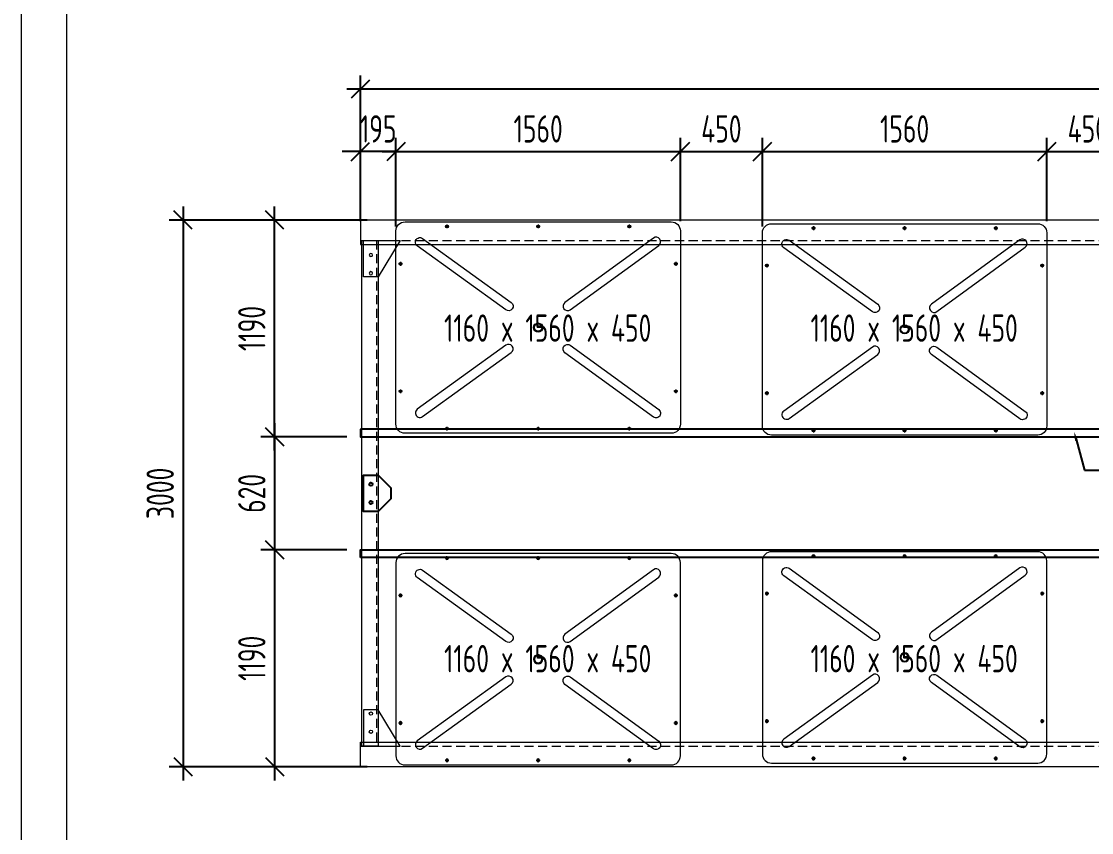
# Model space of a CAD drawing. Header units: millimetres. Extents: x 4 to 2106212, y -117026 to 198097.
# Drawn here: x 1991347 to 1997217, y 179719 to 184170 of the extents above; entities that cross this region are included whole.
import ezdxf
from ezdxf import colors
from ezdxf.entities.mleader import LeaderData, LeaderLine
from ezdxf.math import Vec2, Vec3

# ---------------------------------------------------------------- set-up
doc = ezdxf.new("R2010")
doc.units = ezdxf.units.MM
doc.linetypes.add('CENTER', pattern=[0.6, 0.375, -0.075, 0.075, -0.075])
doc.linetypes.add('DASHED', pattern=[0.75, 0.5, -0.25])
for name, color, linetype, lineweight in [('dim', 6, 'Continuous', 13), ('加强板', 140, 'Continuous', 18), ('图框', 7, 'Continuous', 13), ('文本', 3, 'Continuous', 13), ('浮箱', 160, 'Continuous', 20), ('铝型材', 7, 'Continuous', 13)]:
    doc.layers.add(name, color=color, linetype=linetype, lineweight=lineweight)
doc.layers.add('卡槽', color=242, linetype='Continuous')
doc.layers.add('标注', color=9, linetype='Continuous')
doc.styles.add('Arial', font='arial.ttf')
doc.styles.add('hztxt', font='ros1.shx', dxfattribs={"width": 0.8, "bigfont": 'hztxt.shx'})
doc.dimstyles.new('DIM-50', dxfattribs={"dimscale": 50, "dimtxt": 3, "dimasz": 2, "dimexe": 1.5, "dimexo": 1.5, "dimgap": 1, "dimtad": 1, "dimdec": 1, "dimdsep": 46, "dimtxsty": 'hztxt', "dimblk": 'OBLIQUE', "dimcen": 0, "dimdle": 1.5, "dimclrd": 9, "dimclre": 9, "dimclrt": 2, "dimadec": 1, "dimazin": 0, "dimtfac": 1, "dimtdec": 1, "dimtix": 1, "dimtmove": 2, "dimatfit": 3, "dimldrblk": 'OBLIQUE', "dimfxl": 15, "dimtolj": 1, "dimtzin": 0, "dimarcsym": 1})

# ---------------------------------------------------------------- blocks, each defined once
blk = doc.blocks.new('GW-TK')
at = {"layer": '图框'}
for points in [[(927183.55, 464715.01), (927603.55, 464715.01), (927603.55, 464418.01), (927183.55, 464418.01)], [(927188.55, 464710.01), (927598.55, 464710.01), (927598.55, 464423.01), (927188.55, 464423.01)]]:
    blk.add_lwpolyline(points, close=True, dxfattribs=at)
blk = doc.blocks.new('_Oblique')
at = {"color": 0, "linetype": 'ByBlock', "lineweight": -2}
blk.add_line((-0.5, -0.5), (0.5, 0.5), dxfattribs=at)
blk = doc.blocks.new('*D2912')
at = {"layer": 'Defpoints', "color": 0, "transparency": 16777216}
for p in [(1993206, 183798), (1993206, 183080, 0), (2005206, 183080)]:
    blk.add_point(p, dxfattribs=at)
at = {"layer": '标注', "color": 9, "lineweight": -2, "transparency": 16777216}
for p, q in [((1993206, 183155), (1993206, 183873)), ((2005206, 183155), (2005206, 183873)), ((2005281, 183798), (1993131, 183798))]:
    blk.add_line(p, q, dxfattribs=at)
at = {"layer": '标注', "color": 9, "lineweight": -2, "transparency": 16777216, "xscale": 100, "yscale": 100, "zscale": 100, "rotation": 180}
blk.add_blockref('_Oblique', (1993206, 183798), dxfattribs=at)
at = {"layer": '标注', "color": 9, "lineweight": -2, "transparency": 16777216, "xscale": 100, "yscale": 100, "zscale": 100}
blk.add_blockref('_Oblique', (2005206, 183798), dxfattribs=at)
at = {"layer": '标注', "color": 2, "transparency": 16777216, "insert": (1999206, 183923), "char_height": 150, "attachment_point": 5, "style": 'hztxt'}
blk.add_mtext('\\A1;12000', dxfattribs=at)
blk = doc.blocks.new('*D2913')
at = {"layer": 'Defpoints', "color": 0, "transparency": 16777216}
for p in [(1993206, 183455.1), (1993206, 182998, 0), (1993401, 182969, 0)]:
    blk.add_point(p, dxfattribs=at)
at = {"layer": '标注', "color": 9, "lineweight": -2, "transparency": 16777216}
for p, q in [((1993206, 183073), (1993206, 183530.1)), ((1993401, 183044), (1993401, 183530.1)), ((1993206, 183455.1), (1993106, 183455.1)), ((1993401, 183455.1), (1993206, 183455.1)), ((1993401, 183455.1), (1993501, 183455.1))]:
    blk.add_line(p, q, dxfattribs=at)
at = {"layer": '标注', "color": 9, "lineweight": -2, "transparency": 16777216, "xscale": 100, "yscale": 100, "zscale": 100}
blk.add_blockref('_Oblique', (1993206, 183455.1), dxfattribs=at)
at = {"layer": '标注', "color": 9, "lineweight": -2, "transparency": 16777216, "xscale": 100, "yscale": 100, "zscale": 100, "rotation": 180}
blk.add_blockref('_Oblique', (1993401, 183455.1), dxfattribs=at)
at = {"layer": '标注', "color": 2, "transparency": 16777216, "insert": (1993303.5, 183580.1), "char_height": 150, "attachment_point": 5, "style": 'hztxt'}
blk.add_mtext('\\A1;195', dxfattribs=at)
blk = doc.blocks.new('*D2914')
at = {"layer": 'Defpoints', "color": 0, "transparency": 16777216}
for p in [(1994961, 183455.1), (1993401, 182969, 0), (1994961, 182998, 0)]:
    blk.add_point(p, dxfattribs=at)
at = {"layer": '标注', "color": 9, "lineweight": -2, "transparency": 16777216}
for p, q in [((1993401, 183044), (1993401, 183530.1)), ((1994961, 183073), (1994961, 183530.1)), ((1993326, 183455.1), (1995036, 183455.1))]:
    blk.add_line(p, q, dxfattribs=at)
at = {"layer": '标注', "color": 9, "lineweight": -2, "transparency": 16777216, "xscale": 100, "yscale": 100, "zscale": 100, "rotation": 180}
blk.add_blockref('_Oblique', (1993401, 183455.1), dxfattribs=at)
at = {"layer": '标注', "color": 9, "lineweight": -2, "transparency": 16777216, "xscale": 100, "yscale": 100, "zscale": 100}
blk.add_blockref('_Oblique', (1994961, 183455.1), dxfattribs=at)
at = {"layer": '标注', "color": 2, "transparency": 16777216, "insert": (1994181, 183580.1), "char_height": 150, "attachment_point": 5, "style": 'hztxt'}
blk.add_mtext('\\A1;1560', dxfattribs=at)
blk = doc.blocks.new('*D2915')
at = {"layer": 'Defpoints', "color": 0, "transparency": 16777216}
for p in [(1995411, 183455.1), (1994961, 182998, 0), (1995411, 182969, 0)]:
    blk.add_point(p, dxfattribs=at)
at = {"layer": '标注', "color": 9, "lineweight": -2, "transparency": 16777216}
for p, q in [((1994961, 183073), (1994961, 183530.1)), ((1995411, 183044), (1995411, 183530.1)), ((1994886, 183455.1), (1995486, 183455.1))]:
    blk.add_line(p, q, dxfattribs=at)
at = {"layer": '标注', "color": 9, "lineweight": -2, "transparency": 16777216, "xscale": 100, "yscale": 100, "zscale": 100, "rotation": 180}
blk.add_blockref('_Oblique', (1994961, 183455.1), dxfattribs=at)
at = {"layer": '标注', "color": 9, "lineweight": -2, "transparency": 16777216, "xscale": 100, "yscale": 100, "zscale": 100}
blk.add_blockref('_Oblique', (1995411, 183455.1), dxfattribs=at)
at = {"layer": '标注', "color": 2, "transparency": 16777216, "insert": (1995186, 183580.1), "char_height": 150, "attachment_point": 5, "style": 'hztxt'}
blk.add_mtext('\\A1;450', dxfattribs=at)
blk = doc.blocks.new('*D2916')
at = {"layer": 'Defpoints', "color": 0, "transparency": 16777216}
for p in [(1996971, 183455.1), (1995411, 182969, 0), (1996971, 182998, 0)]:
    blk.add_point(p, dxfattribs=at)
at = {"layer": '标注', "color": 9, "lineweight": -2, "transparency": 16777216}
for p, q in [((1995411, 183044), (1995411, 183530.1)), ((1996971, 183073), (1996971, 183530.1)), ((1995336, 183455.1), (1997046, 183455.1))]:
    blk.add_line(p, q, dxfattribs=at)
at = {"layer": '标注', "color": 9, "lineweight": -2, "transparency": 16777216, "xscale": 100, "yscale": 100, "zscale": 100, "rotation": 180}
blk.add_blockref('_Oblique', (1995411, 183455.1), dxfattribs=at)
at = {"layer": '标注', "color": 9, "lineweight": -2, "transparency": 16777216, "xscale": 100, "yscale": 100, "zscale": 100}
blk.add_blockref('_Oblique', (1996971, 183455.1), dxfattribs=at)
at = {"layer": '标注', "color": 2, "transparency": 16777216, "insert": (1996191, 183580.1), "char_height": 150, "attachment_point": 5, "style": 'hztxt'}
blk.add_mtext('\\A1;1560', dxfattribs=at)
blk = doc.blocks.new('*D2917')
at = {"layer": 'Defpoints', "color": 0, "transparency": 16777216}
for p in [(1997421, 183455.1), (1996971, 182998, 0), (1997421, 182969, 0)]:
    blk.add_point(p, dxfattribs=at)
at = {"layer": '标注', "color": 9, "lineweight": -2, "transparency": 16777216}
for p, q in [((1996971, 183073), (1996971, 183530.1)), ((1997421, 183044), (1997421, 183530.1)), ((1996896, 183455.1), (1997496, 183455.1))]:
    blk.add_line(p, q, dxfattribs=at)
at = {"layer": '标注', "color": 9, "lineweight": -2, "transparency": 16777216, "xscale": 100, "yscale": 100, "zscale": 100, "rotation": 180}
blk.add_blockref('_Oblique', (1996971, 183455.1), dxfattribs=at)
at = {"layer": '标注', "color": 9, "lineweight": -2, "transparency": 16777216, "xscale": 100, "yscale": 100, "zscale": 100}
blk.add_blockref('_Oblique', (1997421, 183455.1), dxfattribs=at)
at = {"layer": '标注', "color": 2, "transparency": 16777216, "insert": (1997196, 183580.1), "char_height": 150, "attachment_point": 5, "style": 'hztxt'}
blk.add_mtext('\\A1;450', dxfattribs=at)
blk = doc.blocks.new('FX')
at = {"layer": '浮箱', "color": 5, "linetype": 'Continuous'}
for p, q in [((1949463, 183145.6, 0), (1950923, 183145.6, 0)), ((1949413, 182035.6, 0), (1949413, 183095.6, 0)), ((1950973, 183095.6, 0), (1950973, 182035.6, 0)), ((1950923, 181985.6, 0), (1949463, 181985.6, 0))]:
    blk.add_line(p, q, dxfattribs=at)
at = {"layer": '浮箱', "linetype": 'Continuous'}
for p, q in [((1950793.9, 183145.7, 0), (1950793.9, 183145.6, 0)), ((1950798.7, 183145.6, 0), (1950798.7, 183145.7, 0)), ((1950798.8, 183145.6, 0), (1950798.8, 183145.7, 0)), ((1950799, 183145.6, 0), (1950799, 183145.7, 0)), ((1950799.6, 183145.7, 0), (1950799.6, 183145.6, 0)), ((1950799.7, 183145.7, 0), (1950799.7, 183145.6, 0)), ((1950800, 183145.7, 0), (1950800, 183145.6, 0)), ((1950805.4, 183145.6, 0), (1950805.4, 183145.7, 0)), ((1949413, 182978.1, 0), (1949412.8, 182978.1, 0)), ((1949412.9, 182972.6, 0), (1949413, 182972.6, 0)), ((1949412.9, 182972.3, 0), (1949413, 182972.3, 0)), ((1949412.9, 182972.3, 0), (1949413, 182972.3, 0)), ((1949413, 182971.6, 0), (1949412.9, 182971.6, 0)), ((1949413, 182971.4, 0), (1949412.9, 182971.4, 0)), ((1949413, 182971.3, 0), (1949412.9, 182971.3, 0)), ((1949412.9, 182966.5, 0), (1949413, 182966.5, 0))]:
    blk.add_line(p, q, dxfattribs=at)
at = {"layer": '浮箱', "color": 1, "linetype": 'CENTER', "ltscale": 9.652}
for p, q in [((1949703.4, 183120.6, 0), (1949682.5, 183120.6, 0)), ((1949693, 183131, 0), (1949693, 183110.1, 0)), ((1950203.4, 183120.6, 0), (1950182.5, 183120.6, 0)), ((1950193, 183131, 0), (1950193, 183110.1, 0)), ((1950703.4, 183120.6, 0), (1950682.5, 183120.6, 0)), ((1950693, 183131, 0), (1950693, 183110.1, 0)), ((1949448.4, 182915.6, 0), (1949427.5, 182915.6, 0)), ((1949438, 182926, 0), (1949438, 182905.1, 0)), ((1950958.4, 182915.6, 0), (1950937.5, 182915.6, 0)), ((1950948, 182926, 0), (1950948, 182905.1, 0)), ((1949448.4, 182215.6, 0), (1949427.5, 182215.6, 0)), ((1949438, 182226, 0), (1949438, 182205.1, 0)), ((1950958.4, 182215.6, 0), (1950937.5, 182215.6, 0)), ((1950948, 182226, 0), (1950948, 182205.1, 0)), ((1949703.4, 182010.6, 0), (1949682.5, 182010.6, 0)), ((1949693, 182021, 0), (1949693, 182000.1, 0)), ((1950203.4, 182010.6, 0), (1950182.5, 182010.6, 0)), ((1950193, 182021, 0), (1950193, 182000.1, 0)), ((1950703.4, 182010.6, 0), (1950682.5, 182010.6, 0)), ((1950693, 182021, 0), (1950693, 182000.1, 0))]:
    blk.add_line(p, q, dxfattribs=at)
at = {"layer": '浮箱', "color": 5, "linetype": 'Continuous', "elevation": 0}
for points in [[(1949529.9, 183013.8, -1), (1949559.2, 183054.4), (1950045.5, 182703, -0.999989), (1950016.2, 182662.5), (1949529.9, 183013.8)], [(1950854.5, 183016.1, 1), (1950825.1, 183056.6), (1950340, 182703.5, 0.999989), (1950369.4, 182663.1), (1950854.5, 183016.1)], [(1949529.9, 182117.3, 1), (1949559.2, 182076.8), (1950045.5, 182428.2, 0.999989), (1950016.2, 182468.7), (1949529.9, 182117.3)], [(1950854.5, 182115, -1), (1950825.1, 182074.6), (1950340, 182427.7, -0.999989), (1950369.4, 182468.1), (1950854.5, 182115)]]:
    blk.add_lwpolyline(points, format="xyb", dxfattribs=at)
blk.add_lwpolyline([(1950207.7, 182585.8), (1950207.7, 182585.8)], dxfattribs=at)
at = {"layer": '浮箱', "color": 9, "linetype": 'Continuous'}
for centre in [(1949693, 183120.6, 0), (1950193, 183120.6, 0), (1950693, 183120.6, 0), (1949438, 182915.6, 0), (1950948, 182915.6, 0), (1949438, 182215.6, 0), (1950948, 182215.6, 0), (1949693, 182010.6, 0), (1950193, 182010.6, 0), (1950693, 182010.6, 0)]:
    blk.add_circle(centre, 7.5, dxfattribs=at)
at = {"layer": '浮箱', "color": 5, "linetype": 'Continuous'}
for radius in [25, 20]:
    blk.add_circle((1950193, 182565.6, 0), radius, dxfattribs=at)
at = {"layer": '浮箱', "color": 5, "linetype": 'Continuous', "extrusion": (0, 0, -1)}
for centre, start, end in [((-1949463, 183095.6, 0), 0, 90), ((-1950923, 183095.6, 0), 90, 180), ((-1949463, 182035.6, 0), 270, 0), ((-1950923, 182035.6, 0), 180, 270)]:
    blk.add_arc(centre, 50, start, end, dxfattribs=at)
blk = doc.blocks.new('*D2932')
at = {"layer": 'Defpoints', "color": 0, "transparency": 16777216}
for p in [(1993206, 183080), (1992233, 180080), (1993206, 180080)]:
    blk.add_point(p, dxfattribs=at)
at = {"layer": '标注', "color": 9, "lineweight": -2, "transparency": 16777216}
for p, q in [((1992233, 183155), (1992233, 180005)), ((1993131, 183080), (1992158, 183080)), ((1993131, 180080), (1992158, 180080))]:
    blk.add_line(p, q, dxfattribs=at)
at = {"layer": '标注', "color": 9, "lineweight": -2, "transparency": 16777216, "xscale": 100, "yscale": 100, "zscale": 100}
for p, rotation in [((1992233, 183080), 90), ((1992233, 180080), 270)]:
    blk.add_blockref('_Oblique', p, dxfattribs=dict(at, rotation=rotation))
at = {"layer": '标注', "color": 2, "transparency": 16777216, "insert": (1992108, 181580), "char_height": 150, "attachment_point": 5, "rotation": 90, "style": 'hztxt'}
blk.add_mtext('\\A1;3000', dxfattribs=at)
blk = doc.blocks.new('*D2933')
at = {"layer": 'Defpoints', "color": 0, "transparency": 16777216}
for p in [(1992735.5, 183080), (1993318, 183080), (1993206, 181890, 0)]:
    blk.add_point(p, dxfattribs=at)
at = {"layer": '标注', "color": 9, "lineweight": -2, "transparency": 16777216}
for p, q in [((1992735.5, 181815), (1992735.5, 183155)), ((1993243, 183080), (1992660.5, 183080)), ((1993131, 181890), (1992660.5, 181890))]:
    blk.add_line(p, q, dxfattribs=at)
at = {"layer": '标注', "color": 9, "lineweight": -2, "transparency": 16777216, "xscale": 100, "yscale": 100, "zscale": 100}
for p, rotation in [((1992735.5, 183080), 90), ((1992735.5, 181890), 270)]:
    blk.add_blockref('_Oblique', p, dxfattribs=dict(at, rotation=rotation))
at = {"layer": '标注', "color": 2, "transparency": 16777216, "insert": (1992610.5, 182485), "char_height": 150, "attachment_point": 5, "rotation": 90, "style": 'hztxt'}
blk.add_mtext('\\A1;1190', dxfattribs=at)
blk = doc.blocks.new('*D2934')
at = {"layer": 'Defpoints', "color": 0, "transparency": 16777216}
for p in [(1993206, 181270, 0), (1992735.5, 180080), (1993318, 180080)]:
    blk.add_point(p, dxfattribs=at)
at = {"layer": '标注', "color": 9, "lineweight": -2, "transparency": 16777216}
for p, q in [((1992735.5, 181345), (1992735.5, 180005)), ((1993131, 181270), (1992660.5, 181270)), ((1993243, 180080), (1992660.5, 180080))]:
    blk.add_line(p, q, dxfattribs=at)
at = {"layer": '标注', "color": 9, "lineweight": -2, "transparency": 16777216, "xscale": 100, "yscale": 100, "zscale": 100}
for p, rotation in [((1992735.5, 181270), 90), ((1992735.5, 180080), 270)]:
    blk.add_blockref('_Oblique', p, dxfattribs=dict(at, rotation=rotation))
at = {"layer": '标注', "color": 2, "transparency": 16777216, "insert": (1992610.5, 180675), "char_height": 150, "attachment_point": 5, "rotation": 90, "style": 'hztxt'}
blk.add_mtext('\\A1;1190', dxfattribs=at)
blk = doc.blocks.new('*D2935')
at = {"layer": 'Defpoints', "color": 0, "transparency": 16777216}
for p in [(1993206, 181890), (1992735.5, 181270), (1993206, 181270, 0)]:
    blk.add_point(p, dxfattribs=at)
at = {"layer": '标注', "color": 9, "lineweight": -2, "transparency": 16777216}
for p, q in [((1992735.5, 181965), (1992735.5, 181195)), ((1993131, 181890), (1992660.5, 181890)), ((1993131, 181270), (1992660.5, 181270))]:
    blk.add_line(p, q, dxfattribs=at)
at = {"layer": '标注', "color": 9, "lineweight": -2, "transparency": 16777216, "xscale": 100, "yscale": 100, "zscale": 100}
for p, rotation in [((1992735.5, 181890), 90), ((1992735.5, 181270), 270)]:
    blk.add_blockref('_Oblique', p, dxfattribs=dict(at, rotation=rotation))
at = {"layer": '标注', "color": 2, "transparency": 16777216, "insert": (1992610.5, 181580), "char_height": 150, "attachment_point": 5, "rotation": 90, "style": 'hztxt'}
blk.add_mtext('\\A1;620', dxfattribs=at)
blk = doc.blocks.new('A$C0D8A069B')
blk.add_lwpolyline([(80, -100), (0, -100), (0, 100), (80, 100), (150, 30), (150, -30), (80, -100)])
for centre in [(40, 50), (40, -50)]:
    blk.add_circle(centre, 9)
blk = doc.blocks.new('连接加强板')
at = {"layer": '加强板'}
blk.add_lwpolyline([(-194915.5, -558.8), (-194915.5, -358.8), (-195115.5, -478.8), (-195115.5, -558.8)], close=True, dxfattribs=at)
for centre in [(-195095.5, -518.8), (-194995.5, -518.8)]:
    blk.add_circle(centre, 9, dxfattribs=at)
blk = doc.blocks.new('*U2900')
at = {"rotation": 90.00000000000001}
blk.add_blockref('连接加强板', (-458.8, 195015.5), dxfattribs=at)
blk = doc.blocks.new('*U2901')
at = {"color": 0, "linetype": 'ByBlock', "lineweight": -2, "transparency": 16777216}
blk.add_blockref('*U2900', (0, 0), dxfattribs=at)
blk = doc.blocks.new('*U2902')
at = {"rotation": 90.00000000000001}
blk.add_blockref('连接加强板', (-458.8, 195015.5), dxfattribs=at)
blk = doc.blocks.new('*U2903')
at = {"color": 0, "linetype": 'ByBlock', "lineweight": -2, "transparency": 16777216}
blk.add_blockref('*U2902', (0, 0), dxfattribs=at)

msp = doc.modelspace()

# ---------------------------------------------------------------- linework, layer by layer
at = {"layer": 'dim', "color": 1, "linetype": 'DASHED', "ltscale": 100}
for p, q in [((1993205.9538, 182967.9895), (2005205.9538, 182967.9895)), ((1993294.4538, 182967.9895), (1993294.4538, 180191.9895)), ((1993205.9538, 180191.9895), (2005205.9538, 180191.9895))]:
    msp.add_line(p, q, dxfattribs=at)
at = {"layer": '卡槽', "color": 22, "ltscale": 5000}
for points in [[(1993205.9538, 181931.9895), (1993205.9538, 181889.9895), (2005198.4538, 181889.9895), (2005198.4538, 181931.9895)], [(1993205.9538, 181227.9895), (1993205.9538, 181269.9895), (2005198.4538, 181269.9895), (2005198.4538, 181227.9895)]]:
    msp.add_lwpolyline(points, close=True, dxfattribs=at)
at = {"layer": '铝型材', "color": 3}
for points in [[(2005205.9538, 183079.9895), (1993205.9538, 183079.9895), (1993205.9538, 182944.9895), (2005205.9538, 182944.9895)], [(2005205.9538, 180079.9895), (1993205.9538, 180079.9895), (1993205.9538, 180214.9895), (2005205.9538, 180214.9895)]]:
    msp.add_lwpolyline(points, close=True, dxfattribs=at)
at = {"layer": '铝型材', "color": 200}
msp.add_lwpolyline([(1993213.4538, 180191.9895), (1993213.4538, 182967.9895), (1993303.4538, 182967.9895), (1993303.4538, 180191.9895)], close=True, dxfattribs=at)

# ---------------------------------------------------------------- block references
at = {"xscale": 50, "yscale": 50, "zscale": 50}
msp.add_blockref('GW-TK', (-44367830.9706, -23045633.3238), dxfattribs=at)
for name, p in [('FX', (43987.9856, -75.5994, 0.0005)), ('FX', (45997.9856, -85.5994, 0.0005)), ('A$C0D8A069B', (1993223.4538, 181579.9895))]:
    msp.add_blockref(name, p)
at = {"color": 7, "xscale": -1}
msp.add_blockref('*U2901', (1993323.4538, 182867.9895), dxfattribs=at)
at = {"xscale": -1, "rotation": 180}
for p in [(43987.9856, 363235.5783, 0.0005), (45997.9856, 363245.5783, 0.0005)]:
    msp.add_blockref('FX', p, dxfattribs=at)
at = {"color": 7, "rotation": 180}
msp.add_blockref('*U2903', (1993323.4538, 180291.9895), dxfattribs=at)

# ---------------------------------------------------------------- texts
at = {"layer": '文本', "color": 3, "char_height": 150, "style": 'hztxt'}
for insert, attachment_point in [((1994801.815, 182561.9562, -0.0005), 3), ((1996811.815, 182561.9562, -0.0005), 3), ((1994801.815, 180598.0228, -0.0005), 9), ((1996811.815, 180598.0228, -0.0005), 9)]:
    msp.add_mtext('\\pi41.0595;1160 x 1560 x 450          ', dxfattribs=dict(at, insert=insert, attachment_point=attachment_point))

# ---------------------------------------------------------------- dimensions: what is measured, and where the dimension line sits
at = {"layer": '标注'}
for base, p1, p2, angle, picture, middle in [((1993205.9538, 183798.0009), (2005205.9538, 183079.9895), (1993205.9538, 183079.9895, 0.0005), 180, '*D2912', (1999205.9538, 183923.0009)), ((1992233.0494, 180079.9895), (1993205.9538, 183079.9895), (1993205.9538, 180079.9895), 90, '*D2932', (1992108.0494, 181579.9895)), ((1992735.5469, 183079.9895), (1993205.9538, 181889.9895, 0.0005), (1993317.9538, 183079.9895), 90, '*D2933', (1992610.5469, 182484.9895)), ((1992735.5469, 181269.9895), (1993205.9538, 181889.9895), (1993205.9538, 181269.9895, 0.0005), 90, '*D2935', (1992610.5469, 181579.9895)), ((1992735.5469, 180079.9895), (1993205.9538, 181269.9895, 0.0005), (1993317.9538, 180079.9895), 270, '*D2934', (1992610.5469, 180674.9895))]:
    dim = msp.add_linear_dim(base=base, p1=p1, p2=p2, angle=angle, dimstyle='DIM-50', dxfattribs=at)
    dim.commit()
    dim.dimension.update_dxf_attribs({"geometry": picture, "text_midpoint": middle})
for base, p1, p2, picture, middle in [((1993205.9538, 183455.089), (1993400.9538, 182968.9895, -0.001), (1993205.9538, 182997.9895, 0.001), '*D2913', (1993303.4538, 183580.089)), ((1994960.9538, 183455.089), (1993400.9538, 182968.9895, -0.001), (1994960.9538, 182997.9895, -0.001), '*D2914', (1994180.9538, 183580.089)), ((1995410.9538, 183455.089), (1994960.9538, 182997.9895, -0.001), (1995410.9538, 182968.9895, -0.001), '*D2915', (1995185.9538, 183580.089)), ((1996970.9538, 183455.089), (1995410.9538, 182968.9895, -0.001), (1996970.9538, 182997.9895, -0.001), '*D2916', (1996190.9538, 183580.089)), ((1997420.9538, 183455.089), (1996970.9538, 182997.9895, -0.001), (1997420.9538, 182968.9895, -0.001), '*D2917', (1997195.9538, 183580.089))]:
    dim = msp.add_linear_dim(base=base, p1=p1, p2=p2, dimstyle='DIM-50', dxfattribs=at)
    dim.commit()
    dim.dimension.update_dxf_attribs({"geometry": picture, "text_midpoint": middle})

# ---------------------------------------------------------------- leaders
at = {"layer": '标注', "color": 6}
ml = msp.add_multileader_mtext('Standard', dxfattribs=at)
ml.set_content('5#', color=6, style='Arial')
ml.set_leader_properties(color=8)
ml.build(insert=Vec2(0, 0))
ml.multileader.update_dxf_attribs({"dogleg_length": 100, "arrow_head_size": 50})
ctx = ml.context
ctx.base_point, ctx.char_height, ctx.arrow_head_size, ctx.plane_origin = Vec3(1997277.744, 181707.04), 150, 50, Vec3(1997478.7076, 180208.451)
ctx.text_align_type = 2
notes = []
notes.append((ctx, [(1, (1, 1, 0), (1997177.744, 181707.04), (1, 0), 100, [(0, [(1997120.6644, 181918.3385)], 0, [])])]))
ctx.mtext.insert, ctx.mtext.alignment, ctx.mtext.flow_direction = Vec3(1997500.6285, 181783.2989), 3, 5
for ctx, leaders in notes:
    for number, flags, end, landing, length, lines in leaders:
        leader = LeaderData()
        leader.index, (leader.has_last_leader_line, leader.has_dogleg_vector, leader.attachment_direction) = number, flags
        leader.last_leader_point, leader.dogleg_vector, leader.dogleg_length = Vec3(end), Vec3(landing), length
        for number, points, colour, breaks in lines:
            line = LeaderLine()
            line.index, line.vertices, line.color, line.breaks = number, Vec3.list(points), colors.encode_raw_color(colour), breaks
            leader.lines.append(line)
        ctx.leaders.append(leader)

doc.saveas('drawing.dxf')
